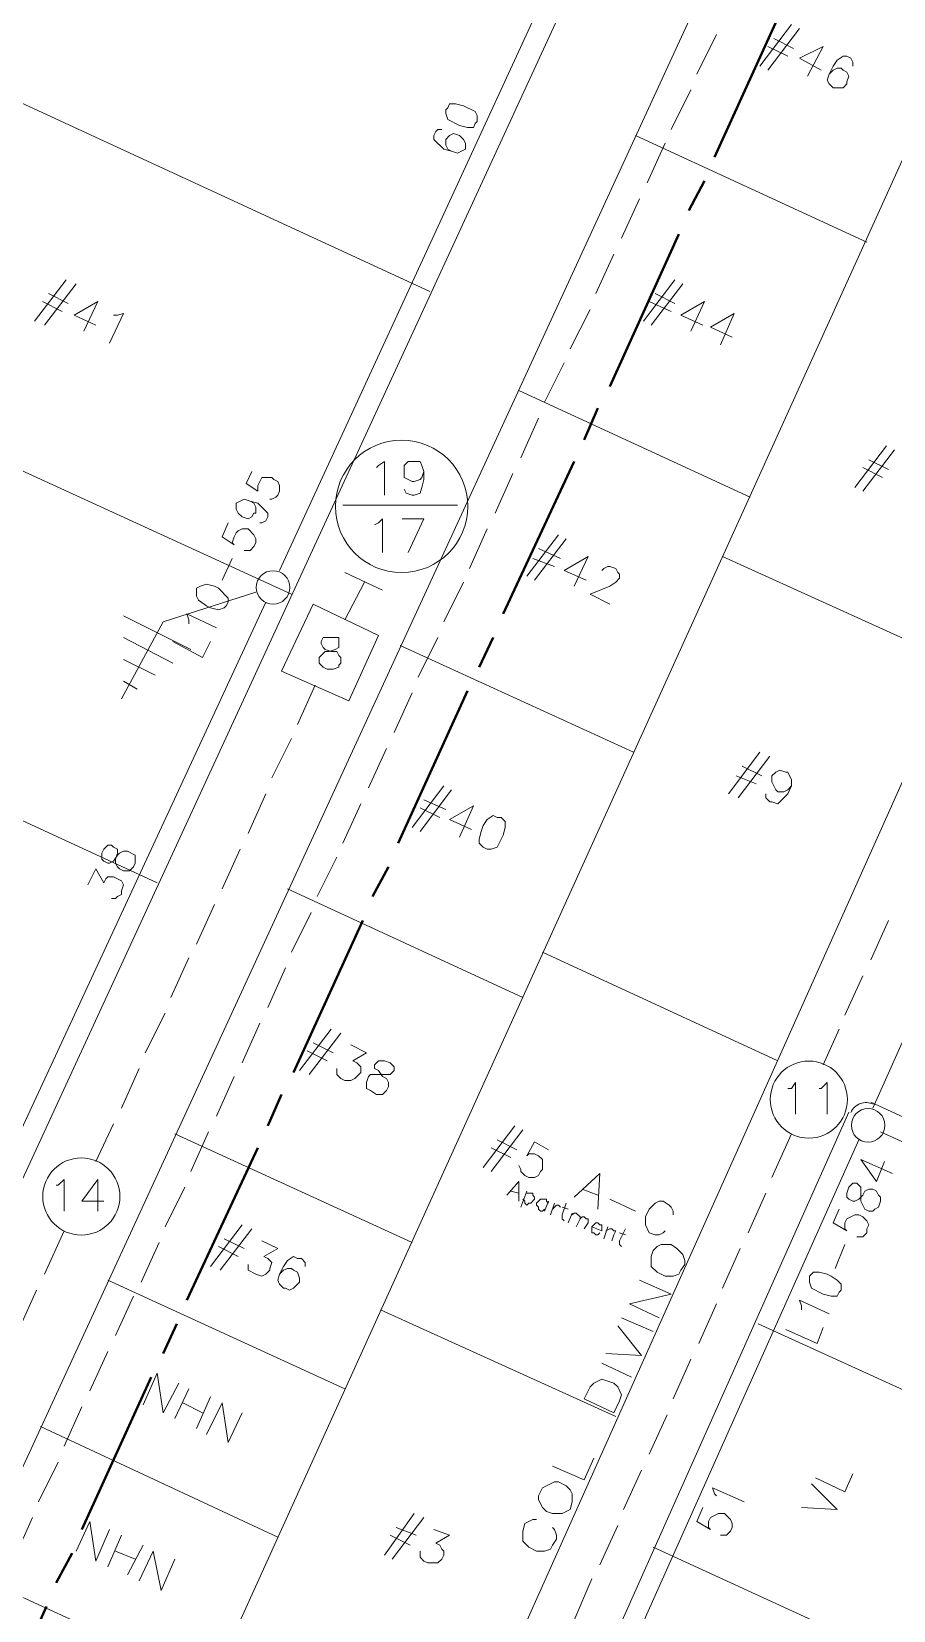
# Model space of a CAD drawing. Header units: millimetres. Extents: x 3.6 to 37.8, y 0.6 to 28.7.
# Drawn here: x 20.504 to 22.322, y 12.12 to 15.45 of the extents above; entities that cross this region are included whole.
import ezdxf

# ---------------------------------------------------------------- set-up
doc = ezdxf.new("R2010")
doc.units = ezdxf.units.MM
for name, color, linetype, true_color in [('PDF_S45$Cable-565', 23, 'Continuous', 0xdd8a6e), ('PDF_S45$Cable-840', 151, 'Continuous', 0x7fbfff), ('PDF_S45$LOTS', 254, 'Continuous', 0xdcdcdc), ('PDF_S45$ROAD', 8, 'Continuous', 0x808080), ('PDF_S45$SDU', 157, 'Continuous', 0x396472), ('PDF_S45$Symbols-Ground', 12, 'Continuous', 0xb80000)]:
    doc.layers.add(name, color=color, linetype=linetype, true_color=true_color)
for name, color, linetype in [('PDF_S45$NAME-ROAD', 7, 'Continuous'), ('PDF_S45$Passives-TapOffs', 7, 'Continuous'), ('PDF_S45$pole', 7, 'Continuous'), ('PDF_S45$strand', 7, 'Continuous'), ('PDF_S45$Symbols-EndOfLine', 7, 'Continuous'), ('PDF_S45$Symbols-SelfTerminating', 7, 'Continuous')]:
    doc.layers.add(name, color=color, linetype=linetype)

msp = doc.modelspace()

# ---------------------------------------------------------------- linework, layer by layer
at = {"layer": 'PDF_S45$Cable-565', "lineweight": 13}
for points in [[(21.9487, 15.4434), (21.907, 15.36)], [(21.8945, 15.3267), (21.8528, 15.2433)], [(21.8403, 15.2141), (21.8027, 15.1307)], [(21.786, 15.0973), (21.7485, 15.0139)], [(21.7318, 14.9806), (21.6943, 14.8972)], [(21.6818, 14.8638), (21.6401, 14.7804)], [(21.6276, 14.7512), (21.5859, 14.6679)], [(21.5734, 14.6345), (21.5359, 14.5511)], [(21.5192, 14.5177), (21.4816, 14.4343)], [(21.465, 14.401), (21.4274, 14.3176)], [(21.4149, 14.2884), (21.3732, 14.205)], [(21.3607, 14.1716), (21.319, 14.0882)], [(21.1022, 14.0716), (21.0647, 13.9882)], [(21.3065, 14.0549), (21.269, 13.9715)], [(21.0522, 13.959), (21.0105, 13.8756)], [(21.2523, 13.9381), (21.2148, 13.8547)], [(20.9979, 13.8422), (20.9604, 13.7588)], [(21.1981, 13.8214), (21.1606, 13.738)], [(20.9437, 13.7255), (20.9062, 13.6421)], [(21.1481, 13.7088), (21.1064, 13.6254)], [(20.8895, 13.6087), (20.852, 13.5253)], [(21.0939, 13.592), (21.0522, 13.5086)], [(22.3114, 13.5754), (22.2739, 13.492)], [(20.8353, 13.4961), (20.7978, 13.4127)], [(21.0396, 13.4753), (21.0021, 13.3919)], [(22.2572, 13.4586), (22.2197, 13.3752)], [(20.7853, 13.3794), (20.7436, 13.296)], [(20.9854, 13.3585), (20.9479, 13.2751)], [(22.2072, 13.346), (22.1738, 13.271)], [(20.7311, 13.2626), (20.6935, 13.1792)], [(20.9312, 13.2459), (20.8937, 13.1625)], [(20.6769, 13.1459), (20.6393, 13.0666)], [(20.877, 13.1292), (20.8395, 13.0458)], [(22.1071, 13.125), (22.0654, 13.0333)], [(20.827, 13.0124), (20.7853, 12.929)], [(22.0529, 12.9999), (22.0154, 12.9165)], [(20.5726, 12.9207), (20.5309, 12.829)], [(20.7728, 12.8957), (20.7352, 12.8123)], [(21.9987, 12.8832), (21.9612, 12.7998)], [(20.5142, 12.7956), (20.4767, 12.7122)], [(20.7186, 12.7831), (20.681, 12.6997)], [(21.9487, 12.7664), (21.9111, 12.683)], [(20.6644, 12.6663), (20.6268, 12.5829)], [(21.8945, 12.6497), (21.8569, 12.5663)], [(20.6102, 12.5496), (20.5726, 12.4662)], [(21.8444, 12.5329), (21.8069, 12.4495)], [(20.5601, 12.4328), (20.5184, 12.3494)], [(21.7902, 12.4161), (21.7527, 12.3327)], [(20.5059, 12.3161), (20.4684, 12.2327)], [(21.7402, 12.2994), (21.7026, 12.216)], [(21.686, 12.1868), (21.6484, 12.0992)]]:
    msp.add_lwpolyline(points, dxfattribs=at)
at = {"layer": 'PDF_S45$Cable-840', "lineweight": 40}
for points in [[(22.0904, 15.506), (21.9445, 15.1849)], [(21.9236, 15.1349), (21.8903, 15.0723)], [(21.8694, 15.0223), (21.7235, 14.7012)], [(21.6985, 14.6553), (21.6693, 14.5886)], [(21.6484, 14.5428), (21.4983, 14.2217)], [(21.4775, 14.1716), (21.4483, 14.1091)], [(21.4233, 14.0591), (21.2773, 13.738)], [(21.2565, 13.6879), (21.2231, 13.6254)], [(21.2023, 13.5754), (21.0563, 13.2543)], [(21.0313, 13.2084), (21.0021, 13.1417)], [(20.9813, 13.0958), (20.8312, 12.7747)], [(20.8103, 12.7247), (20.7811, 12.6622)], [(20.7561, 12.6121), (20.6102, 12.291)], [(20.5893, 12.241), (20.5559, 12.1785)], [(20.5351, 12.1284), (20.3892, 11.8073)]]:
    msp.add_lwpolyline(points, dxfattribs=at)
at = {"layer": 'PDF_S45$LOTS', "lineweight": 0}
for points in [[(20.2098, 10.4813), (22.5074, 15.5477), (24.1045, 19.0587)], [(21.344, 14.9014), (20.1598, 15.4476)], [(22.2656, 15.0056), (21.7777, 15.2308)], [(21.0522, 14.2634), (19.8679, 14.8055)], [(22.0196, 14.4677), (21.5317, 14.6929)], [(22.4574, 14.1174), (21.9612, 14.3426)], [(20.7686, 13.6546), (19.5844, 14.2008)], [(21.7735, 13.9298), (21.2815, 14.155)], [(21.54, 13.4127), (21.0438, 13.6421)], [(22.0779, 13.2793), (21.5817, 13.5086)], [(21.3065, 12.8957), (20.8061, 13.125)], [(21.1647, 12.5871), (20.6644, 12.8164)], [(21.736, 12.5287), (21.2398, 12.7539)], [(22.0362, 12.7247), (22.5491, 12.4912)], [(21.023, 12.2744), (20.5226, 12.5079)], [(21.8152, 12.2535), (22.3323, 12.0158)], [(20.8812, 11.9658), (20.3808, 12.1951)]]:
    msp.add_lwpolyline(points, dxfattribs=at)
at = {"layer": 'PDF_S45$NAME-ROAD', "lineweight": 9}
for points in [[(21.8111, 12.8665), (21.8152, 12.879), (21.8236, 12.8873), (21.8319, 12.8915), (21.8528, 12.8915), (21.8653, 12.8832), (21.8778, 12.8707), (21.882, 12.8581), (21.882, 12.8498), (21.8736, 12.8373), (21.8694, 12.829), (21.8569, 12.8248), (21.8403, 12.8248), (21.8236, 12.8331), (21.8111, 12.8456)], [(21.6693, 12.5663), (21.6818, 12.5913), (21.6901, 12.5996), (21.7068, 12.608), (21.7318, 12.5996), (21.7402, 12.5913), (21.7485, 12.5746), (21.7443, 12.5621), (21.7318, 12.5371)], [(21.5734, 12.3619), (21.5817, 12.3786), (21.6067, 12.3911), (21.6151, 12.3911), (21.6318, 12.3828), (21.6401, 12.3744), (21.6443, 12.3661), (21.6443, 12.3494), (21.6401, 12.3327), (21.6234, 12.3244), (21.6026, 12.3244), (21.5901, 12.3286), (21.5817, 12.3369), (21.5734, 12.3536)]]:
    msp.add_lwpolyline(points, close=True, dxfattribs=at)
for points in [[(21.8277, 12.7372), (21.7652, 12.7664), (21.8528, 12.7873), (21.786, 12.8164)], [(21.7402, 12.7205), (21.7902, 12.658), (21.7152, 12.6622)], [(21.8152, 12.708), (21.7485, 12.7372)], [(21.7694, 12.6121), (21.7068, 12.6413)], [(21.6901, 12.4412), (21.6693, 12.3953), (21.6026, 12.4245)], [(21.6026, 12.2952), (21.6067, 12.291), (21.6109, 12.2785), (21.6109, 12.2702), (21.6026, 12.2577), (21.5984, 12.2493), (21.5859, 12.2452), (21.5692, 12.2452), (21.5525, 12.2535), (21.54, 12.266), (21.54, 12.2869), (21.5442, 12.3036), (21.5609, 12.3119), (21.5692, 12.3119)]]:
    msp.add_lwpolyline(points, dxfattribs=at)
at = {"layer": 'PDF_S45$Passives-TapOffs', "lineweight": 9}
for points in [[(21.1731, 14.0382), (21.0313, 14.1008), (21.098, 14.2425), (21.2356, 14.1758)], [(21.1189, 14.1716), (21.1522, 14.1716), (21.1522, 14.1508), (21.1439, 14.1466), (21.1314, 14.1425), (21.123, 14.1425), (21.1105, 14.1299), (21.1105, 14.1174), (21.1189, 14.1091), (21.1272, 14.1049), (21.1397, 14.1049), (21.1522, 14.1091), (21.1522, 14.1133), (21.1564, 14.1174), (21.1564, 14.1299), (21.1522, 14.1341), (21.1481, 14.1425), (21.1356, 14.1425), (21.123, 14.1466), (21.1189, 14.1508), (21.1147, 14.1591), (21.1147, 14.1633)]]:
    msp.add_lwpolyline(points, close=True, dxfattribs=at)
for points in [[(22.0988, 13.2209), (22.1071, 13.2209), (22.1155, 13.2334), (22.1155, 13.1667)], [(22.1655, 13.2209), (22.1697, 13.2209), (22.1822, 13.2334), (22.1822, 13.1667)], [(20.5559, 13.0166), (20.5601, 13.0166), (20.5726, 13.0291), (20.5726, 12.9624)], [(20.656, 12.9832), (20.6102, 12.9832), (20.6435, 13.0291), (20.6435, 12.9624)]]:
    msp.add_lwpolyline(points, dxfattribs=at)
for centre in [(22.1434, 13.1974), (20.6088, 12.993)]:
    msp.add_circle(centre, 0.0813, dxfattribs=at)
at = {"layer": 'PDF_S45$pole', "lineweight": 0}
for points in [[(21.0063, 14.4635), (21.0105, 14.4635), (21.0188, 14.4677), (21.023, 14.4719), (21.0271, 14.4802), (21.0271, 14.4927), (21.023, 14.5011), (21.0146, 14.5052), (21.0105, 14.5094), (20.9896, 14.5094), (20.9813, 14.4927), (20.9813, 14.4802), (20.9562, 14.4969), (20.9688, 14.5219)], [(20.9646, 14.4594), (20.9813, 14.4552), (21.0021, 14.4343), (21.0021, 14.426), (20.9979, 14.4177), (20.9896, 14.4135), (20.9854, 14.4135)], [(20.9521, 14.3551), (20.9646, 14.3551), (20.9729, 14.3635), (20.9771, 14.3718), (20.9771, 14.3801), (20.9729, 14.3885), (20.9604, 14.401), (20.9479, 14.401), (20.9396, 14.3968), (20.9354, 14.3926), (20.9312, 14.3843), (20.9271, 14.3718), (20.9312, 14.3676), (20.9062, 14.3843), (20.9187, 14.4135)], [(20.9271, 14.3384), (20.9062, 14.2926)], [(20.8353, 14.2008), (20.8353, 14.2092), (20.8312, 14.2217), (20.8937, 14.1925)], [(20.8812, 14.1633), (20.8645, 14.1299), (20.802, 14.1633)], [(22.3031, 13.0666), (22.2864, 13.0249), (22.2531, 13.0708), (22.3198, 13.0416)], [(22.2447, 12.9082), (22.2572, 12.9082), (22.2656, 12.9165), (22.2656, 12.9249), (22.2697, 12.9332), (22.2656, 12.9415), (22.2572, 12.9499), (22.2489, 12.9541), (22.2406, 12.9541), (22.2239, 12.9457), (22.2197, 12.9374), (22.2197, 12.9249), (22.2239, 12.9207), (22.1947, 12.9374), (22.2072, 12.9666)], [(22.2197, 12.8915), (22.1989, 12.8415)], [(22.128, 12.7539), (22.128, 12.7622), (22.1238, 12.7747), (22.1863, 12.7456)], [(22.1738, 12.7164), (22.1613, 12.683), (22.0946, 12.7122)]]:
    msp.add_lwpolyline(points, dxfattribs=at)
for points in [[(20.9729, 14.4552), (20.9771, 14.4469), (20.9771, 14.4343), (20.9729, 14.4343), (20.9688, 14.426), (20.9604, 14.4218), (20.9479, 14.426), (20.9396, 14.4343), (20.9354, 14.4427), (20.9354, 14.4552), (20.9521, 14.4635), (20.9646, 14.4594)], [(20.852, 14.2592), (20.852, 14.2759), (20.8603, 14.2801), (20.8729, 14.2842), (20.8895, 14.2801), (20.8979, 14.2759), (20.9187, 14.255), (20.9187, 14.2467), (20.9145, 14.2384), (20.9104, 14.2342), (20.8979, 14.23), (20.8812, 14.2342), (20.8729, 14.2384), (20.8562, 14.2509)], [(22.2239, 12.9999), (22.228, 13.0124), (22.2364, 13.0208), (22.2447, 13.0208), (22.2531, 13.0124), (22.2531, 12.9832), (22.2614, 12.9666), (22.2697, 12.9624), (22.2781, 12.9624), (22.2823, 12.9666), (22.2906, 12.9707), (22.2948, 12.9832), (22.2948, 12.9916), (22.2906, 12.9957), (22.2864, 13.0041), (22.2781, 13.0083), (22.2697, 13.0083), (22.2614, 13.0041), (22.2572, 12.9957), (22.2489, 12.9874), (22.2406, 12.9832), (22.2364, 12.9832), (22.228, 12.9874), (22.2239, 12.9916)], [(22.1446, 12.8123), (22.1446, 12.8248), (22.153, 12.8331), (22.1655, 12.8331), (22.1822, 12.829), (22.1905, 12.8248), (22.203, 12.8164), (22.2114, 12.8081), (22.2114, 12.7956), (22.2072, 12.7914), (22.203, 12.7831), (22.1905, 12.7831), (22.1738, 12.7873), (22.1488, 12.7998)]]:
    msp.add_lwpolyline(points, close=True, dxfattribs=at)
for centre in [(21.0133, 14.2774), (22.2685, 13.1431)]:
    msp.add_circle(centre, 0.0354, dxfattribs=at)
at = {"layer": 'PDF_S45$ROAD', "lineweight": 0}
for points in [[(19.4801, 10.8525), (23.3956, 19.3422)], [(20.7352, 10.2812), (24.5548, 18.8127)], [(26.4729, 11.2653), (22.2739, 13.1917)]]:
    msp.add_lwpolyline(points, dxfattribs=at)
for points in [[(23.6249, 19.238), (19.7136, 10.7482, 0.414972), (19.7309, 10.7007)], [(22.228, 13.1709), (21.6193, 11.8073, 0.412081), (21.6366, 11.7598)]]:
    msp.add_lwpolyline(points, format="xyb", dxfattribs=at)
msp.add_arc((22.2643, 13.1557), 0.0354, 65.3467, 155.8739, dxfattribs=at)
at = {"layer": 'PDF_S45$SDU', "lineweight": 0}
for points in [[(22.0404, 15.3767), (22.1071, 15.4643)], [(22.0571, 15.3684), (22.1238, 15.4559)], [(22.0988, 15.3976), (22.0571, 15.4184)], [(22.1113, 15.4143), (22.0696, 15.4351)], [(22.1697, 15.3684), (22.1238, 15.3934), (22.1738, 15.4184), (22.1405, 15.3559)], [(22.1863, 15.36), (22.1947, 15.3767), (22.203, 15.3892), (22.2155, 15.3976), (22.2239, 15.3976), (22.2322, 15.3934), (22.2364, 15.3851), (22.2364, 15.3767)], [(20.5101, 14.8388), (20.5768, 14.9264)], [(20.5309, 14.8305), (20.5976, 14.918)], [(21.7944, 14.8388), (21.8611, 14.9264)], [(21.8111, 14.8305), (21.8778, 14.918)], [(20.581, 14.8763), (20.5393, 14.8972)], [(21.8611, 14.8763), (21.8194, 14.8972)], [(20.5685, 14.8597), (20.5268, 14.8805)], [(20.6393, 14.8305), (20.5935, 14.8513), (20.6435, 14.8805), (20.6143, 14.818)], [(20.6769, 14.8513), (20.6852, 14.8513), (20.6977, 14.8555), (20.6685, 14.7929)], [(21.8528, 14.8597), (21.8069, 14.8805)], [(21.9195, 14.8305), (21.8736, 14.8513), (21.9236, 14.8805), (21.8945, 14.818)], [(21.982, 14.8055), (21.9362, 14.8263), (21.9862, 14.8555), (21.957, 14.7888)], [(22.2406, 14.4885), (22.3073, 14.5761)], [(22.2572, 14.4802), (22.324, 14.5678)], [(22.2989, 14.5094), (22.2572, 14.5302)], [(22.3114, 14.5261), (22.2697, 14.5469)], [(21.5484, 14.3009), (21.6151, 14.3885)], [(21.565, 14.2926), (21.6318, 14.3801)], [(21.6193, 14.3384), (21.5734, 14.3593)], [(21.6067, 14.3218), (21.5609, 14.3384)], [(21.6735, 14.2926), (21.6276, 14.3134), (21.6776, 14.3426), (21.6484, 14.2801)], [(21.7068, 14.3134), (21.711, 14.3176), (21.7193, 14.3218), (21.7235, 14.3218), (21.736, 14.3176), (21.7402, 14.3092), (21.7443, 14.3051), (21.7443, 14.2967), (21.736, 14.2884), (21.7235, 14.2801), (21.6818, 14.2634), (21.7235, 14.2425)], [(21.9737, 13.8422), (22.0404, 13.9298)], [(21.9945, 13.8339), (22.0613, 13.9215)], [(22.0446, 13.8798), (22.0029, 13.9006)], [(21.3065, 13.7713), (21.3732, 13.8589)], [(22.0321, 13.8631), (21.9904, 13.8798)], [(22.1071, 13.8589), (22.0988, 13.8422), (22.0779, 13.8214), (22.0654, 13.8255), (22.0613, 13.8255), (22.0529, 13.8339), (22.0529, 13.8422)], [(21.3232, 13.763), (21.3899, 13.8506)], [(21.3774, 13.8089), (21.3315, 13.8297)], [(21.3649, 13.7922), (21.3232, 13.813)], [(21.4316, 13.7672), (21.3857, 13.788), (21.4358, 13.8172), (21.4066, 13.7505)], [(21.0688, 13.2584), (21.1356, 13.346)], [(21.0897, 13.2501), (21.1564, 13.3377)], [(21.1272, 13.2793), (21.0855, 13.3001)], [(21.1397, 13.296), (21.098, 13.3168)], [(21.1772, 13.3127), (21.2106, 13.296), (21.1814, 13.2793), (21.1898, 13.2751), (21.1981, 13.2668), (21.1981, 13.2543), (21.1856, 13.2418), (21.1772, 13.2376), (21.1647, 13.2376), (21.1564, 13.2418), (21.1481, 13.2501), (21.1481, 13.2626)], [(21.4566, 13.0541), (21.5233, 13.1417)], [(21.4733, 13.0458), (21.54, 13.1334)], [(21.515, 13.075), (21.4733, 13.0958)], [(21.5275, 13.0917), (21.4858, 13.1125)], [(21.5317, 13.0583), (21.5359, 13.05), (21.5359, 13.0458), (21.5442, 13.0374), (21.5525, 13.0333), (21.565, 13.0333), (21.5734, 13.0374), (21.5776, 13.0458), (21.5817, 13.05), (21.5817, 13.0708), (21.5734, 13.0791), (21.565, 13.0833), (21.5525, 13.0833), (21.5484, 13.0791), (21.565, 13.1083), (21.5942, 13.0917)], [(21.5067, 12.9957), (21.5317, 13.0249), (21.5317, 12.9832)], [(21.6484, 12.9916), (21.7026, 13.0416), (21.6985, 12.9666)], [(21.5317, 12.9999), (21.515, 13.0041)], [(21.5359, 12.9707), (21.5484, 13.0041)], [(21.5484, 12.9999), (21.5609, 12.9999), (21.5609, 12.9957), (21.565, 12.9916), (21.565, 12.9874), (21.5567, 12.9791), (21.5525, 12.9791), (21.5484, 12.9749), (21.5442, 12.9791), (21.5442, 12.9832), (21.54, 12.9874)], [(21.5859, 12.9666), (21.5817, 12.9624), (21.5776, 12.9624), (21.5734, 12.9666), (21.5734, 12.9707), (21.5692, 12.9749), (21.5692, 12.9791), (21.5776, 12.9874), (21.5901, 12.9874), (21.5901, 12.9832), (21.5942, 12.9791)], [(21.6985, 12.9957), (21.6651, 13.0083)], [(21.7777, 12.9624), (21.7235, 12.9874)], [(21.5859, 12.9624), (21.5942, 12.9832)], [(21.5984, 12.9541), (21.6067, 12.9791)], [(21.6026, 12.9666), (21.6109, 12.9749), (21.6151, 12.9749), (21.6193, 12.9707)], [(21.6276, 12.9415), (21.6234, 12.9457), (21.6234, 12.9541), (21.6318, 12.9791)], [(21.6359, 12.9666), (21.6234, 12.9707)], [(21.6359, 12.9374), (21.6443, 12.9582)], [(21.6443, 12.9541), (21.6484, 12.9582), (21.6526, 12.9582), (21.6609, 12.9499), (21.6609, 12.9457), (21.6526, 12.929)], [(21.8403, 12.9207), (21.8361, 12.9165), (21.8277, 12.9124), (21.8194, 12.9124), (21.8069, 12.9165), (21.7986, 12.9332), (21.7986, 12.9499), (21.8069, 12.9666), (21.8194, 12.9791), (21.8277, 12.9832), (21.8361, 12.9832), (21.8486, 12.9749), (21.8528, 12.9707), (21.8569, 12.9624), (21.8569, 12.9541)], [(20.8812, 12.8456), (20.9479, 12.9332)], [(20.902, 12.8373), (20.9688, 12.9249)], [(21.6609, 12.9457), (21.6651, 12.9499), (21.6693, 12.9499), (21.6735, 12.9457), (21.6776, 12.9457), (21.6776, 12.9374), (21.6693, 12.9249)], [(21.7026, 12.9165), (21.6985, 12.9124), (21.6943, 12.9124), (21.6901, 12.9165), (21.686, 12.9165), (21.686, 12.929), (21.6943, 12.9374), (21.6985, 12.9374), (21.7026, 12.9332), (21.7068, 12.9332), (21.7068, 12.9207), (21.686, 12.929)], [(21.711, 12.904), (21.7193, 12.929)], [(21.7152, 12.9207), (21.7235, 12.9249), (21.7277, 12.9249), (21.7318, 12.9207), (21.736, 12.9207), (21.7318, 12.9124), (21.7277, 12.8998)], [(21.7485, 12.8873), (21.7443, 12.8915), (21.7443, 12.8998), (21.7569, 12.9249)], [(20.9396, 12.8665), (20.8979, 12.8873)], [(20.9521, 12.8832), (20.9104, 12.904)], [(20.9896, 12.8998), (21.023, 12.8832), (20.9938, 12.8665), (21.0021, 12.8623), (21.0105, 12.854), (21.0063, 12.8415), (21.0063, 12.8373), (20.9979, 12.829), (20.9896, 12.8248), (20.9771, 12.829), (20.9604, 12.8373), (20.9604, 12.8498)], [(21.7569, 12.9124), (21.7443, 12.9165)], [(21.0271, 12.829), (21.0355, 12.8456), (21.0438, 12.8581), (21.0563, 12.8665), (21.0647, 12.8623), (21.073, 12.8623), (21.0813, 12.854), (21.0813, 12.8456)], [(20.7394, 12.5537), (20.7686, 12.6205), (20.7811, 12.5371), (20.8145, 12.5996)], [(20.8061, 12.5246), (20.8353, 12.5871)], [(20.8645, 12.5371), (20.8228, 12.5579)], [(20.852, 12.5037), (20.8812, 12.5704)], [(20.8729, 12.4912), (20.9062, 12.5579), (20.9187, 12.4745), (20.9479, 12.5371)], [(22.1488, 12.387), (22.203, 12.3327), (22.128, 12.3369)], [(22.2364, 12.4078), (22.2197, 12.3703), (22.1572, 12.3995)], [(21.2481, 12.2368), (21.3107, 12.3244)], [(20.5976, 12.2452), (20.6268, 12.3077), (20.6393, 12.2243), (20.6685, 12.291)], [(21.2648, 12.2285), (21.3315, 12.3161)], [(21.3149, 12.2785), (21.2732, 12.2952)], [(21.3524, 12.291), (21.3857, 12.2785), (21.3566, 12.2619), (21.3649, 12.2577), (21.3691, 12.2493), (21.3732, 12.2452), (21.3732, 12.2368), (21.3691, 12.2285), (21.3607, 12.2202), (21.3399, 12.2202), (21.3315, 12.2243), (21.3232, 12.2327), (21.3232, 12.2452)], [(20.6644, 12.2118), (20.6935, 12.2785)], [(20.7061, 12.1951), (20.7394, 12.2577)], [(21.3023, 12.2577), (21.2606, 12.2785)], [(20.7227, 12.2285), (20.681, 12.2452)], [(20.7311, 12.1826), (20.7603, 12.2452), (20.7769, 12.1618), (20.8061, 12.2285)]]:
    msp.add_lwpolyline(points, dxfattribs=at)
for points in [[(22.1947, 15.3684), (22.203, 15.3726), (22.2114, 15.3726), (22.2155, 15.3684), (22.2239, 15.3642), (22.228, 15.3559), (22.2239, 15.3434), (22.2239, 15.3392), (22.2155, 15.3309), (22.1947, 15.3309), (22.1863, 15.3392), (22.1822, 15.3475), (22.1863, 15.36)], [(22.0988, 13.8506), (22.0904, 13.8464), (22.0779, 13.8464), (22.0738, 13.8506), (22.0654, 13.8672), (22.0654, 13.8798), (22.0738, 13.8881), (22.0821, 13.8923), (22.0946, 13.8881), (22.0988, 13.8881), (22.1071, 13.8714), (22.1071, 13.8589)], [(21.4858, 13.7922), (21.4942, 13.7922), (21.5025, 13.7838), (21.5025, 13.7713), (21.4983, 13.7547), (21.4858, 13.7296), (21.4733, 13.7255), (21.465, 13.7255), (21.4566, 13.7296), (21.4483, 13.738), (21.4483, 13.7463), (21.4525, 13.763), (21.4566, 13.7755), (21.465, 13.788), (21.4775, 13.7964)], [(21.2481, 13.2793), (21.2606, 13.2751), (21.269, 13.2668), (21.269, 13.2584), (21.2606, 13.2501), (21.2189, 13.2501), (21.2148, 13.2459), (21.2106, 13.2334), (21.2106, 13.2209), (21.2189, 13.2168), (21.2315, 13.2084), (21.244, 13.2084), (21.2523, 13.2168), (21.2565, 13.2251), (21.2565, 13.2334), (21.2523, 13.2418), (21.244, 13.2459), (21.2356, 13.2584), (21.2273, 13.2626), (21.2273, 13.271), (21.2356, 13.2793)], [(21.0355, 12.8373), (21.0438, 12.8415), (21.0522, 12.8415), (21.0563, 12.8373), (21.0647, 12.8331), (21.0688, 12.8206), (21.0688, 12.8123), (21.0563, 12.7998), (21.048, 12.7956), (21.0396, 12.7998), (21.0355, 12.7998), (21.0271, 12.8081), (21.023, 12.8164), (21.0271, 12.829)]]:
    msp.add_lwpolyline(points, close=True, dxfattribs=at)
at = {"layer": 'PDF_S45$strand', "color": 254, "lineweight": 0, "true_color": 0xdcdcdc}
for points in [[(21.882, 16.169), (21.0271, 14.3134)], [(22.2781, 13.1792), (22.9995, 14.7929)], [(20.9979, 14.2467), (20.4642, 13.0958)], [(23.233, 12.7039), (22.2948, 13.1292)], [(21.565, 11.5822), (22.2489, 13.1125)]]:
    msp.add_lwpolyline(points, dxfattribs=at)
at = {"layer": 'PDF_S45$strand', "lineweight": 0}
for points in [[(21.3774, 15.285), (21.3816, 15.2892), (21.3857, 15.2975), (21.3982, 15.2975), (21.4149, 15.2933), (21.4399, 15.2808), (21.4441, 15.2725), (21.4441, 15.26), (21.4399, 15.2558), (21.4358, 15.2475), (21.4233, 15.2475), (21.4066, 15.2516), (21.3816, 15.2641), (21.3774, 15.2766)], [(21.3816, 15.2016), (21.3774, 15.2099), (21.3774, 15.2224), (21.3857, 15.2308), (21.3941, 15.2349), (21.4066, 15.2308), (21.4149, 15.2224), (21.4191, 15.2141), (21.4191, 15.2016), (21.4024, 15.1932), (21.3899, 15.1974)], [(20.6519, 13.7171), (20.656, 13.7255), (20.6644, 13.7338), (20.6727, 13.7338), (20.6769, 13.7296), (20.6852, 13.7255), (20.6852, 13.7171), (20.681, 13.7046), (20.681, 13.6963), (20.6852, 13.6879), (20.6894, 13.6838), (20.6977, 13.6796), (20.7102, 13.6796), (20.7186, 13.6879), (20.7227, 13.6963), (20.7227, 13.713), (20.7061, 13.7213), (20.6977, 13.7213), (20.6894, 13.7171), (20.6852, 13.713), (20.6769, 13.7005), (20.6685, 13.6963), (20.6644, 13.6963), (20.656, 13.7005), (20.6519, 13.7046)]]:
    msp.add_lwpolyline(points, close=True, dxfattribs=at)
for points in [[(21.3899, 15.1974), (21.3732, 15.2016), (21.3524, 15.2224), (21.3524, 15.2308), (21.3566, 15.2391), (21.3607, 15.2433), (21.3691, 15.2433)], [(20.6227, 13.6504), (20.6393, 13.6838), (20.656, 13.6546), (20.6602, 13.6629), (20.6644, 13.6671), (20.6769, 13.6671), (20.6935, 13.6588), (20.6977, 13.6504), (20.6935, 13.6379), (20.6935, 13.6296), (20.6852, 13.6254), (20.681, 13.6212), (20.6727, 13.6212)], [(21.9487, 12.3619), (21.9445, 12.3661), (21.9403, 12.3786), (22.007, 12.3494)], [(21.957, 12.2785), (21.9695, 12.2785), (21.9779, 12.2869), (21.982, 12.2952), (21.982, 12.3036), (21.9779, 12.3119), (21.9653, 12.3244), (21.9528, 12.3244), (21.9362, 12.3161), (21.932, 12.3077), (21.932, 12.2952), (21.9362, 12.291), (21.907, 12.3077), (21.9195, 12.3369)]]:
    msp.add_lwpolyline(points, dxfattribs=at)
at = {"layer": 'PDF_S45$Symbols-EndOfLine', "lineweight": 9}
for points in [[(21.2315, 14.5302), (21.2356, 14.5344), (21.2481, 14.5428), (21.2481, 14.4719)], [(21.3315, 14.5219), (21.3315, 14.5052), (21.3274, 14.4885), (21.3232, 14.476), (21.3107, 14.4719), (21.3065, 14.4719), (21.294, 14.476), (21.2898, 14.4844)], [(21.2273, 14.4093), (21.2356, 14.4135), (21.244, 14.4218), (21.244, 14.3509)], [(21.2857, 14.4218), (21.3315, 14.4218), (21.2982, 14.3509)]]:
    msp.add_lwpolyline(points, dxfattribs=at)
msp.add_lwpolyline([(21.3274, 14.5094), (21.3232, 14.5052), (21.3107, 14.5011), (21.3065, 14.5011), (21.2898, 14.5094), (21.2898, 14.5344), (21.2982, 14.5428), (21.3232, 14.5428), (21.3274, 14.5344), (21.3315, 14.5219)], close=True, dxfattribs=at)
at = {"layer": 'PDF_S45$Symbols-EndOfLine', "color": 15, "lineweight": 0, "true_color": 0x954a4a}
msp.add_lwpolyline([(21.4024, 14.451), (21.1606, 14.451)], dxfattribs=at)
msp.add_circle((21.2844, 14.4484), 0.1397, dxfattribs=at)
at = {"layer": 'PDF_S45$Symbols-Ground', "lineweight": 0}
for points in [[(20.6935, 14.0424), (20.7811, 14.205), (20.9771, 14.2675)], [(20.8395, 14.1466), (20.6977, 14.2175)], [(20.802, 14.1174), (20.6977, 14.1716)], [(20.7644, 14.0924), (20.6977, 14.1258)], [(20.7269, 14.0632), (20.6977, 14.0799)]]:
    msp.add_lwpolyline(points, dxfattribs=at)
at = {"layer": 'PDF_S45$Symbols-SelfTerminating', "lineweight": 9}
for points in [[(21.244, 14.2717), (21.1647, 14.3092)], [(21.2064, 14.2884), (21.1647, 14.2092)]]:
    msp.add_lwpolyline(points, dxfattribs=at)

doc.saveas('drawing.dxf')
